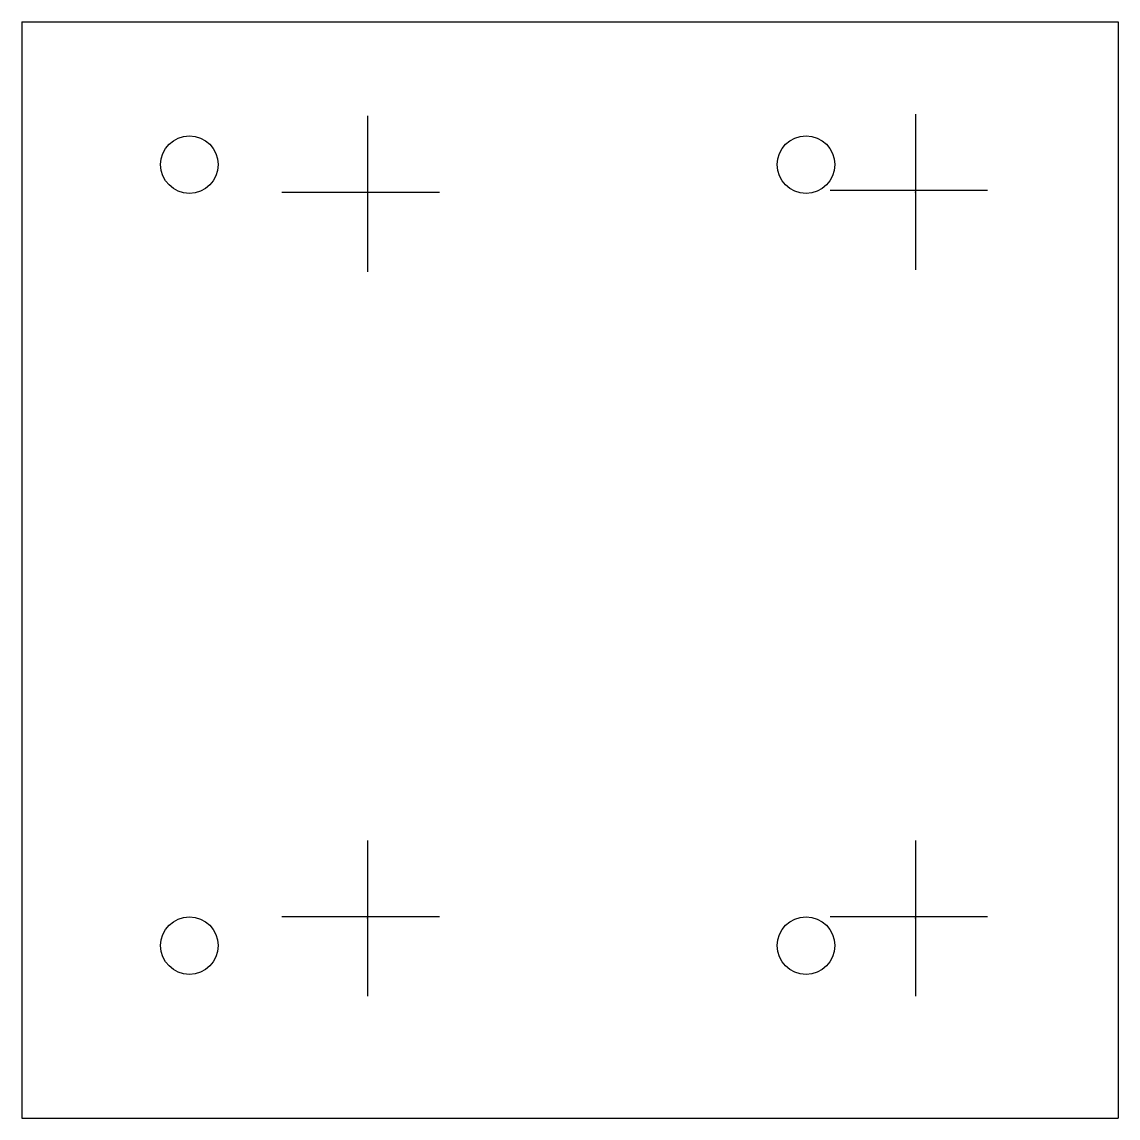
# Model space of a CAD drawing. Header units: millimetres. Extents: x 2382.6 to 2462.6, y 463.6 to 543.6.
import ezdxf

# ---------------------------------------------------------------- set-up
doc = ezdxf.new("R2010")
doc.units = ezdxf.units.MM
doc.header["$PDSIZE"] = -1

msp = doc.modelspace()

# ---------------------------------------------------------------- linework, layer by layer
at = {"color": 7, "linetype": 'Continuous'}
for p, q in [((2382.583, 543.575), (2462.583, 543.575)), ((2382.583, 543.575), (2382.583, 463.575)), ((2462.583, 543.575), (2462.583, 463.575)), ((2447.807, 536.844), (2447.807, 525.477)), ((2407.807, 536.713), (2407.807, 525.346)), ((2441.563, 531.292), (2453.059, 531.292)), ((2401.563, 531.161), (2413.059, 531.161)), ((2407.807, 483.844), (2407.807, 472.477)), ((2447.807, 483.844), (2447.807, 472.477)), ((2401.563, 478.292), (2413.059, 478.292)), ((2441.563, 478.292), (2453.059, 478.292)), ((2382.583, 463.575), (2462.583, 463.575))]:
    msp.add_line(p, q, dxfattribs=at)
for centre in [(2394.807, 533.161), (2439.807, 533.161), (2394.807, 476.161), (2439.807, 476.161)]:
    msp.add_circle(centre, 2.1, dxfattribs=at)
for p in [(2407.807, 531.161), (2447.807, 531.161), (2407.807, 478.161), (2447.807, 478.161)]:
    msp.add_point(p, dxfattribs=at)

doc.saveas('drawing.dxf')
